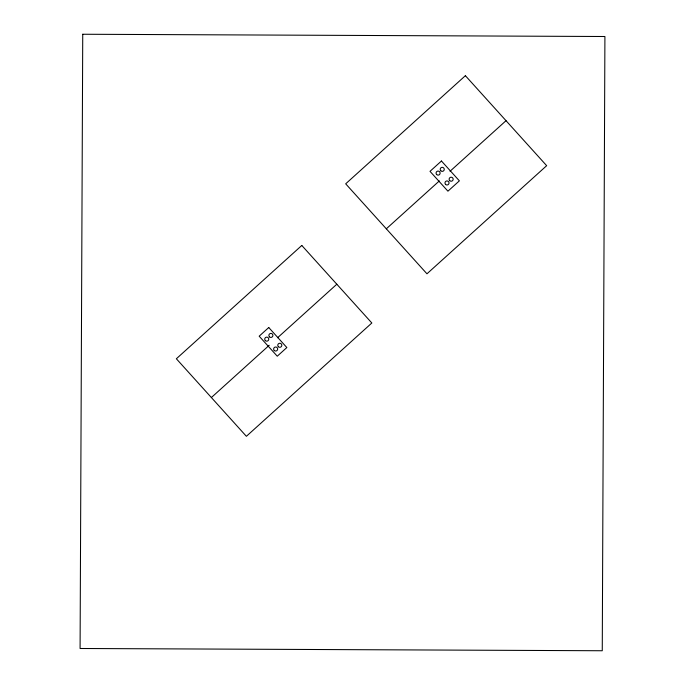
<?xml version="1.0" encoding="UTF-8"?>
<svg xmlns="http://www.w3.org/2000/svg" width="685" height="685" viewBox="0 0 685 685"><rect width="100%" height="100%" fill="white"/><g stroke="black" fill="none" stroke-linecap="round" stroke-linejoin="round"><path stroke-width="1.03" d="M386.323 228.807L439.333 180.926M450.045 171.259L506.027 120.688M211.374 397.54L269.214 345.291M277.588 337.731L336.823 284.224M82.739 34.25L80.085 648.49L602.261 650.75L604.915 36.511L82.739 34.25M465.389 75.692L345.685 183.82L426.96 273.803L546.664 165.684L465.389 75.692M301.802 245.461L176.353 358.769L246.386 436.302L371.835 322.995L301.802 245.461M441.448 161.009L430.009 171.344L447.93 191.183L459.37 180.849L441.448 161.009M268.76 327.524L259.178 336.181L277.262 356.2L286.844 347.552L268.76 327.524M274.24 350.455A2.021 2.021 0 0 0 277.613 349.53A2.021 2.021 0 0 0 275.122 347.072A2.021 2.021 0 0 0 274.24 350.455M278.375 346.721A2.021 2.021 0 0 0 281.758 345.788A2.021 2.021 0 0 0 279.266 343.331A2.021 2.021 0 0 0 278.375 346.721M265.326 340.591A2.021 2.021 0 0 0 268.7 339.666A2.021 2.021 0 0 0 266.208 337.208A2.021 2.021 0 0 0 265.326 340.591M269.47 336.849A2.021 2.021 0 0 0 272.844 335.924A2.021 2.021 0 0 0 270.352 333.467A2.021 2.021 0 0 0 269.47 336.849M449.728 180.66A2.021 2.021 0 0 0 453.102 179.735A2.021 2.021 0 0 0 450.61 177.278A2.021 2.021 0 0 0 449.728 180.66M436.67 174.538A2.021 2.021 0 0 0 440.053 173.605A2.021 2.021 0 0 0 437.561 171.147A2.021 2.021 0 0 0 436.67 174.538M445.584 184.402A2.021 2.021 0 0 0 448.958 183.477A2.021 2.021 0 0 0 446.474 181.011A2.021 2.021 0 0 0 445.584 184.402M440.815 170.796A2.021 2.021 0 0 0 444.188 169.871A2.021 2.021 0 0 0 441.697 167.405A2.021 2.021 0 0 0 440.815 170.796"/></g></svg>
